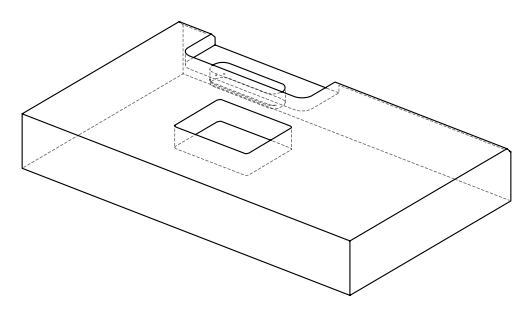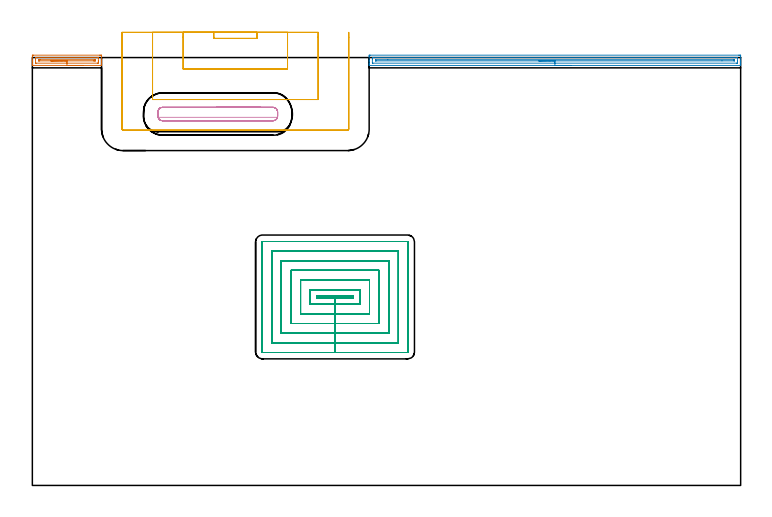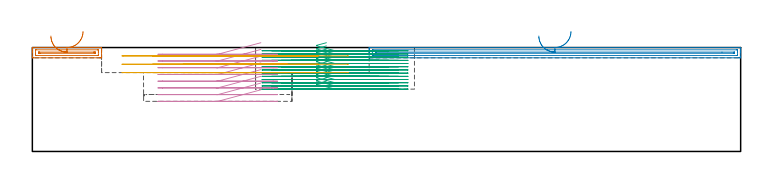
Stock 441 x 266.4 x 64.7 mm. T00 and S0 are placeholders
(PLAN: 5 operations, 3 tool changes, 51.6 min)
(1 AREA_MILL | FG_CHAMFER_SURFACE | UGT0205_001 | 1.2 min | 968 mm3)
(2 AREA_MILL_1 | FG_CHAMFER_SURFACE_1 | UGT0205_001 | 5.72 min | 4822 mm3)
(3 MILL_RECTANGULAR_POCKET | POCKET_RECTANGULAR_STRAIGHT | NXT0201_009 | Follow Part, ap 2, ae 75% | 34.39 min | 197117 mm3)
(4 MILL_RECTANGULAR_POCKET_1 | POCKET_RECTANGULAR_STRAIGHT_1 | UGT0201_100 | Follow Part, ap 4.5, ae 75% | 3.5 min | 76776 mm3)
(5 MILL_SLOT | SLOT_PARTIAL_RECTANGULAR | UGT0201_109 | Follow Part, ap 6.35, ae 75% | 6.76 min | 113025 mm3)
(TOOL UGT0205_001 | Chamfer Mill 20 x 3 x 45 deg. | D20 FL50 Z2)
(TOOL NXT0201_009 | ENDMILL 8mm [2P460-0800-NA 1630] | D8 FL26 Z6)
(TOOL UGT0201_100 | End Mill 18 mm | D18 FL22 Z2)
(TOOL UGT0201_109 | End Mill 25.4 mm | D25.4 FL25 Z2)
(OP 1 AREA_MILL)
G17 G21 G94 G90
T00 M6
G54
G17 G0 G90 X31.55 Y261.5 S1061 M3
G43 Z74.7 H0
G94 G1 X31.512 Z73.828 F250.
X31.398 Z72.963
X31.209 Z72.112
X30.947 Z71.28
X30.613 Z70.474
X30.21 Z69.7
X29.742 Z68.964
X29.21 Z68.272
X28.621 Z67.629
X27.978 Z67.039
X27.286 Z66.508
X26.55 Z66.04
X25.776 Z65.637
X24.97 Z65.303
X24.138 Z65.041
X23.286 Z64.852
X22.422 Z64.738
X21.55 Z64.7
X0.149
X0.01 Y261.503 Z64.688
X0.007 Y261.53 Z64.662
X0. Y261.859 Z64.34
Y262.331 Z63.868
Y262.925 Z63.27
Y264.109 Z62.088
Y264.697 Z61.497
Y267.067 Z59.129
X0.003 Y267.363 Z58.833
X0.008 Y267.891 Z58.305
X0.062 Y267.894 Z58.303
X0.595 Y267.9 Z58.3
X41.965
X42.505 Y267.899 Z58.301
X43.038 Y267.894 Z58.303
X43.092 Y267.891 Z58.305
X43.1 Y267.363 Z58.833
Y264.7 Z61.494
Y264.109 Z62.088
Y263.812 Z62.384
Y263.222 Z62.975
Y262.925 Z63.27
Y262.331 Z63.868
Y261.859 Z64.34
Y261.531 Z64.66
X43.091 Y261.503 Z64.688
X42.951 Y261.5 Z64.7
X21.55
Y262.914 Z63.286
X2.378
X2.01 Y262.925 Z63.275
X2.002 Y263.299 Z62.901
X2. Y265.077 Z61.123
Y265.588 Z60.612
X2.002 Y265.963 Z60.237
X2.01 Y266.475 Z59.725
X2.368 Y266.486 Z59.714
X2.378
X40.722 Y266.485 Z59.715
X41.09 Y266.475 Z59.725
X41.098 Y266.101 Z60.099
X41.1 Y264.323 Z61.877
Y263.812 Z62.388
X41.098 Y263.437 Z62.763
X41.09 Y262.925 Z63.275
X40.732 Y262.914 Z63.286
X40.722
X21.55
Y264.328 Z61.872
X4.535 Y264.329 Z61.871
X4.162 Y264.331 Z61.869
X4.038 Y264.333 Z61.867
X4.022 Y264.335 Z61.865
X4.01 Y264.348 Z61.852
X4.005 Y264.432 Z61.768
X4.002 Y264.539 Z61.661
X4.001 Y264.7 Z61.5
Y264.86 Z61.34
X4.007 Y265.022 Z61.178
X4.01 Y265.063 Z61.137
X4.024 Y265.065 Z61.135
X4.069 Y265.068 Z61.132
X4.162 Y265.07 Z61.13
X4.68 Y265.071 Z61.129
X5.053 Y265.072 Z61.128
X38.565 Y265.071 Z61.129
X38.938 Y265.069 Z61.131
X39.062 Y265.067 Z61.133
X39.078 Y265.065 Z61.135
X39.09 Y265.052 Z61.148
X39.095 Y264.968 Z61.232
X39.098 Y264.861 Z61.339
X39.099 Y264.7 Z61.5
Y264.54 Z61.66
X39.093 Y264.378 Z61.822
X39.09 Y264.337 Z61.863
X39.076 Y264.335 Z61.865
X39.031 Y264.332 Z61.868
X38.938 Y264.33 Z61.87
X38.42 Y264.329 Z61.871
X38.046 Y264.328 Z61.872
X21.55
X20.678 Z61.91
X19.814 Z62.023
X18.962 Z62.212
X18.13 Z62.475
X17.324 Z62.808
X16.55 Z63.211
X15.814 Z63.68
X15.122 Z64.211
X14.479 Z64.8
X13.89 Z65.444
X13.358 Z66.136
X12.89 Z66.872
X12.487 Z67.645
X12.153 Z68.451
X11.891 Z69.283
X11.702 Z70.135
X11.588 Z71.
X11.55 Z71.872
G0 Z74.7
M5
M2
(OP 2 AREA_MILL_1)
G17 G21 G94 G90
T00 M6
G54
G17 G0 G90 X335.35 Y261.5 S1061 M3
G43 Z74.7 H0
G94 G1 X335.312 Z73.828 F250.
X335.198 Z72.963
X335.009 Z72.112
X334.747 Z71.28
X334.413 Z70.474
X334.01 Z69.7
X333.542 Z68.964
X333.01 Z68.272
X332.421 Z67.629
X331.778 Z67.039
X331.086 Z66.508
X330.35 Z66.04
X329.576 Z65.637
X328.77 Z65.303
X327.938 Z65.041
X327.086 Z64.852
X326.222 Z64.738
X325.35 Z64.7
X209.851
X209.71 Y261.503 Z64.688
X209.707 Y261.53 Z64.661
X209.7 Y261.865 Z64.334
Y262.322 Z63.877
Y262.925 Z63.27
Y264.114 Z62.083
Y264.697 Z61.497
Y267.07 Z59.126
X209.702 Y267.363 Z58.833
X209.708 Y267.891 Z58.305
X209.764 Y267.894 Z58.303
X210.297 Y267.9 Z58.3
X439.863
X440.403 Y267.899 Z58.301
X440.936 Y267.894 Z58.303
X440.992 Y267.891 Z58.305
X441. Y267.363 Z58.833
Y264.7 Z61.494
Y264.114 Z62.083
Y263.812 Z62.384
Y263.226 Z62.97
Y262.925 Z63.27
Y262.322 Z63.877
Y261.865 Z64.334
Y261.532 Z64.659
X440.991 Y261.503 Z64.688
X440.849 Y261.5 Z64.7
X325.35
Y262.914 Z63.286
X212.081 Y262.915 Z63.285
X211.71 Y262.925 Z63.275
X211.702 Y263.302 Z62.898
X211.7 Y265.079 Z61.121
Y265.588 Z60.612
X211.702 Y265.965 Z60.235
X211.71 Y266.475 Z59.725
X212.071 Y266.486 Z59.714
X212.081
X438.619
X438.99 Y266.475 Z59.725
X438.998 Y266.098 Z60.102
X439. Y264.321 Z61.879
Y263.812 Z62.388
X438.998 Y263.435 Z62.765
X438.99 Y262.925 Z63.275
X438.629 Y262.915 Z63.285
X438.619 Y262.914 Z63.286
X325.35
Y264.328 Z61.872
X214.238 Y264.329 Z61.871
X213.865 Y264.332 Z61.868
X213.743 Y264.335 Z61.865
X213.71 Y264.344 Z61.856
X213.705 Y264.427 Z61.773
X213.701 Y264.536 Z61.664
X213.7 Y264.7 Z61.5
X213.701 Y264.864 Z61.336
X213.707 Y265.028 Z61.172
X213.711 Y265.066 Z61.134
X213.726 Y265.068 Z61.132
X213.772 Y265.071 Z61.129
X221.307 Y265.072 Z61.128
X436.462 Y265.071 Z61.129
X436.835 Y265.068 Z61.132
X436.957 Y265.065 Z61.135
X436.99 Y265.056 Z61.144
X436.995 Y264.973 Z61.227
X436.999 Y264.864 Z61.336
X437. Y264.7 Z61.5
X436.999 Y264.536 Z61.664
X436.993 Y264.372 Z61.828
X436.989 Y264.334 Z61.866
X436.974 Y264.332 Z61.868
X436.928 Y264.329 Z61.871
X429.381 Y264.328 Z61.872
X325.35
X324.478 Z61.91
X323.614 Z62.023
X322.762 Z62.212
X321.93 Z62.475
X321.124 Z62.808
X320.35 Z63.211
X319.614 Z63.68
X318.922 Z64.211
X318.279 Z64.8
X317.69 Z65.444
X317.158 Z66.136
X316.69 Z66.872
X316.287 Z67.645
X315.953 Z68.451
X315.691 Z69.283
X315.502 Z70.135
X315.388 Z71.
X315.35 Z71.872
G0 Z74.7
M5
M2
(OP 3 MILL_RECTANGULAR_POCKET)
G17 G21 G94 G90
T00 M6
G54
G17 G0 G90 X183.082 Y117.9 S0 M3
G43 Z74.7 H1
Z67.7
G94 G1 X177. Z66.07 F250.
Y116.8 Z65.776
X188.45 Z62.708
X199.9 F500.
Y117.9
X177.
Y116.8
X188.45
Y112.8
X203.9
Y121.9
X173.
Y112.8
X188.45
Y106.8
X209.9
Y127.9
X167.
Y106.8
X188.45
Y100.8
X215.9
Y133.9
X161.
Y100.8
X188.45
Y94.8
X221.9
Y139.9
X155.
Y94.8
X188.45
Y88.8
X227.9
Y145.9
X149.
Y88.8
X188.45
Y82.8
X233.6
G3 X233.9 Y83.1 R0.3
G1 Y151.6
G3 X233.6 Y151.9 R0.3
G1 X143.3
G3 X143. Y151.6 R0.3
G1 Y83.1
G3 X143.3 Y82.8 R0.3
G1 X188.45
X189.45
G0 X183.082 Y117.9 Z65.708
G1 X177. Z64.078 F250.
Y116.8 Z63.783
X188.45 Z60.715
X199.9 F500.
Y117.9
X177.
Y116.8
X188.45
Y112.8
X203.9
Y121.9
X173.
Y112.8
X188.45
Y106.8
X209.9
Y127.9
X167.
Y106.8
X188.45
Y100.8
X215.9
Y133.9
X161.
Y100.8
X188.45
Y94.8
X221.9
Y139.9
X155.
Y94.8
X188.45
Y88.8
X227.9
Y145.9
X149.
Y88.8
X188.45
Y82.8
X233.6
G3 X233.9 Y83.1 R0.3
G1 Y151.6
G3 X233.6 Y151.9 R0.3
G1 X143.3
G3 X143. Y151.6 R0.3
G1 Y83.1
G3 X143.3 Y82.8 R0.3
G1 X188.45
X189.45
G0 X183.082 Y117.9 Z63.715
G1 X177. Z62.086 F250.
Y116.8 Z61.791
X188.45 Z58.723
X199.9 F500.
Y117.9
X177.
Y116.8
X188.45
Y112.8
X203.9
Y121.9
X173.
Y112.8
X188.45
Y106.8
X209.9
Y127.9
X167.
Y106.8
X188.45
Y100.8
X215.9
Y133.9
X161.
Y100.8
X188.45
Y94.8
X221.9
Y139.9
X155.
Y94.8
X188.45
Y88.8
X227.9
Y145.9
X149.
Y88.8
X188.45
Y82.8
X233.6
G3 X233.9 Y83.1 R0.3
G1 Y151.6
G3 X233.6 Y151.9 R0.3
G1 X143.3
G3 X143. Y151.6 R0.3
G1 Y83.1
G3 X143.3 Y82.8 R0.3
G1 X188.45
X189.45
G0 X183.082 Y117.9 Z61.723
G1 X177. Z60.093 F250.
Y116.8 Z59.799
X188.45 Z56.731
X199.9 F500.
Y117.9
X177.
Y116.8
X188.45
Y112.8
X203.9
Y121.9
X173.
Y112.8
X188.45
Y106.8
X209.9
Y127.9
X167.
Y106.8
X188.45
Y100.8
X215.9
Y133.9
X161.
Y100.8
X188.45
Y94.8
X221.9
Y139.9
X155.
Y94.8
X188.45
Y88.8
X227.9
Y145.9
X149.
Y88.8
X188.45
Y82.8
X233.6
G3 X233.9 Y83.1 R0.3
G1 Y151.6
G3 X233.6 Y151.9 R0.3
G1 X143.3
G3 X143. Y151.6 R0.3
G1 Y83.1
G3 X143.3 Y82.8 R0.3
G1 X188.45
X189.45
G0 X183.082 Y117.9 Z59.731
G1 X177. Z58.101 F250.
Y116.8 Z57.806
X188.45 Z54.738
X199.9 F500.
Y117.9
X177.
Y116.8
X188.45
Y112.8
X203.9
Y121.9
X173.
Y112.8
X188.45
Y106.8
X209.9
Y127.9
X167.
Y106.8
X188.45
Y100.8
X215.9
Y133.9
X161.
Y100.8
X188.45
Y94.8
X221.9
Y139.9
X155.
Y94.8
X188.45
Y88.8
X227.9
Y145.9
X149.
Y88.8
X188.45
Y82.8
X233.6
G3 X233.9 Y83.1 R0.3
G1 Y151.6
G3 X233.6 Y151.9 R0.3
G1 X143.3
G3 X143. Y151.6 R0.3
G1 Y83.1
G3 X143.3 Y82.8 R0.3
G1 X188.45
X189.45
G0 X183.082 Y117.9 Z57.738
G1 X177. Z56.109 F250.
Y116.8 Z55.814
X188.45 Z52.746
X199.9 F500.
Y117.9
X177.
Y116.8
X188.45
Y112.8
X203.9
Y121.9
X173.
Y112.8
X188.45
Y106.8
X209.9
Y127.9
X167.
Y106.8
X188.45
Y100.8
X215.9
Y133.9
X161.
Y100.8
X188.45
Y94.8
X221.9
Y139.9
X155.
Y94.8
X188.45
Y88.8
X227.9
Y145.9
X149.
Y88.8
X188.45
Y82.8
X233.6
G3 X233.9 Y83.1 R0.3
G1 Y151.6
G3 X233.6 Y151.9 R0.3
G1 X143.3
G3 X143. Y151.6 R0.3
G1 Y83.1
G3 X143.3 Y82.8 R0.3
G1 X188.45
X189.45
G0 X183.082 Y117.9 Z55.746
G1 X177. Z54.117 F250.
Y116.8 Z53.822
X188.45 Z50.754
X199.9 F500.
Y117.9
X177.
Y116.8
X188.45
Y112.8
X203.9
Y121.9
X173.
Y112.8
X188.45
Y106.8
X209.9
Y127.9
X167.
Y106.8
X188.45
Y100.8
X215.9
Y133.9
X161.
Y100.8
X188.45
Y94.8
X221.9
Y139.9
X155.
Y94.8
X188.45
Y88.8
X227.9
Y145.9
X149.
Y88.8
X188.45
Y82.8
X233.6
G3 X233.9 Y83.1 R0.3
G1 Y151.6
G3 X233.6 Y151.9 R0.3
G1 X143.3
G3 X143. Y151.6 R0.3
G1 Y83.1
G3 X143.3 Y82.8 R0.3
G1 X188.45
X189.45
G0 X183.082 Y117.9 Z53.754
G1 X177. Z52.124 F250.
Y116.8 Z51.83
X188.45 Z48.761
X199.9 F500.
Y117.9
X177.
Y116.8
X188.45
Y112.8
X203.9
Y121.9
X173.
Y112.8
X188.45
Y106.8
X209.9
Y127.9
X167.
Y106.8
X188.45
Y100.8
X215.9
Y133.9
X161.
Y100.8
X188.45
Y94.8
X221.9
Y139.9
X155.
Y94.8
X188.45
Y88.8
X227.9
Y145.9
X149.
Y88.8
X188.45
Y82.8
X233.6
G3 X233.9 Y83.1 R0.3
G1 Y151.6
G3 X233.6 Y151.9 R0.3
G1 X143.3
G3 X143. Y151.6 R0.3
G1 Y83.1
G3 X143.3 Y82.8 R0.3
G1 X188.45
X189.45
G0 X183.082 Y117.9 Z51.761
G1 X177. Z50.132 F250.
Y116.8 Z49.837
X188.45 Z46.769
X199.9 F500.
Y117.9
X177.
Y116.8
X188.45
Y112.8
X203.9
Y121.9
X173.
Y112.8
X188.45
Y106.8
X209.9
Y127.9
X167.
Y106.8
X188.45
Y100.8
X215.9
Y133.9
X161.
Y100.8
X188.45
Y94.8
X221.9
Y139.9
X155.
Y94.8
X188.45
Y88.8
X227.9
Y145.9
X149.
Y88.8
X188.45
Y82.8
X233.6
G3 X233.9 Y83.1 R0.3
G1 Y151.6
G3 X233.6 Y151.9 R0.3
G1 X143.3
G3 X143. Y151.6 R0.3
G1 Y83.1
G3 X143.3 Y82.8 R0.3
G1 X188.45
X189.45
G0 X183.082 Y117.9 Z49.769
G1 X177. Z48.14 F250.
Y116.8 Z47.845
X188.45 Z44.777
X199.9 F500.
Y117.9
X177.
Y116.8
X188.45
Y112.8
X203.9
Y121.9
X173.
Y112.8
X188.45
Y106.8
X209.9
Y127.9
X167.
Y106.8
X188.45
Y100.8
X215.9
Y133.9
X161.
Y100.8
X188.45
Y94.8
X221.9
Y139.9
X155.
Y94.8
X188.45
Y88.8
X227.9
Y145.9
X149.
Y88.8
X188.45
Y82.8
X233.6
G3 X233.9 Y83.1 R0.3
G1 Y151.6
G3 X233.6 Y151.9 R0.3
G1 X143.3
G3 X143. Y151.6 R0.3
G1 Y83.1
G3 X143.3 Y82.8 R0.3
G1 X188.45
X189.45
G0 X183.082 Y117.9 Z47.777
G1 X177. Z46.147 F250.
Y116.8 Z45.853
X188.45 Z42.785
X199.9 F500.
Y117.9
X177.
Y116.8
X188.45
Y112.8
X203.9
Y121.9
X173.
Y112.8
X188.45
Y106.8
X209.9
Y127.9
X167.
Y106.8
X188.45
Y100.8
X215.9
Y133.9
X161.
Y100.8
X188.45
Y94.8
X221.9
Y139.9
X155.
Y94.8
X188.45
Y88.8
X227.9
Y145.9
X149.
Y88.8
X188.45
Y82.8
X233.6
G3 X233.9 Y83.1 R0.3
G1 Y151.6
G3 X233.6 Y151.9 R0.3
G1 X143.3
G3 X143. Y151.6 R0.3
G1 Y83.1
G3 X143.3 Y82.8 R0.3
G1 X188.45
X189.45
G0 X183.082 Y117.9 Z45.785
G1 X177. Z44.155 F250.
Y116.8 Z43.86
X188.45 Z40.792
X199.9 F500.
Y117.9
X177.
Y116.8
X188.45
Y112.8
X203.9
Y121.9
X173.
Y112.8
X188.45
Y106.8
X209.9
Y127.9
X167.
Y106.8
X188.45
Y100.8
X215.9
Y133.9
X161.
Y100.8
X188.45
Y94.8
X221.9
Y139.9
X155.
Y94.8
X188.45
Y88.8
X227.9
Y145.9
X149.
Y88.8
X188.45
Y82.8
X233.6
G3 X233.9 Y83.1 R0.3
G1 Y151.6
G3 X233.6 Y151.9 R0.3
G1 X143.3
G3 X143. Y151.6 R0.3
G1 Y83.1
G3 X143.3 Y82.8 R0.3
G1 X188.45
X189.45
G0 X183.082 Y117.9 Z43.792
G1 X177. Z42.163 F250.
Y116.8 Z41.868
X188.45 Z38.8
X199.9 F500.
Y117.9
X177.
Y116.8
X188.45
Y112.8
X203.9
Y121.9
X173.
Y112.8
X188.45
Y106.8
X209.9
Y127.9
X167.
Y106.8
X188.45
Y100.8
X215.9
Y133.9
X161.
Y100.8
X188.45
Y94.8
X221.9
Y139.9
X155.
Y94.8
X188.45
Y88.8
X227.9
Y145.9
X149.
Y88.8
X188.45
Y82.8
X233.6
G3 X233.9 Y83.1 R0.3
G1 Y151.6
G3 X233.6 Y151.9 R0.3
G1 X143.3
G3 X143. Y151.6 R0.3
G1 Y83.1
G3 X143.3 Y82.8 R0.3
G1 X188.45
X189.45
G0 Z74.7
M5
M2
(OP 4 MILL_RECTANGULAR_POCKET_1)
G17 G21 G94 G90
T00 M6
G54
G17 G0 G90 X142.274 Y235.4 S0 M3
G43 Z74.7 H0
Z67.7
G94 G1 X115.45 Z60.512 F250.
X81. F500.
G3 X78.2 Y232.6 R2.8
G1 Y229.9
G3 X81. Y227.1 R2.8
G1 X149.9
G3 X152.7 Y229.9 R2.8
G1 Y232.6
G3 X149.9 Y235.4 R2.8
G1 X115.45
X114.45
G0 X142.274 Z63.512
G1 X115.45 Z56.325 F250.
X81. F500.
G3 X78.2 Y232.6 R2.8
G1 Y229.9
G3 X81. Y227.1 R2.8
G1 X149.9
G3 X152.7 Y229.9 R2.8
G1 Y232.6
G3 X149.9 Y235.4 R2.8
G1 X115.45
X114.45
G0 X142.274 Z59.325
G1 X115.45 Z52.137 F250.
X81. F500.
G3 X78.2 Y232.6 R2.8
G1 Y229.9
G3 X81. Y227.1 R2.8
G1 X149.9
G3 X152.7 Y229.9 R2.8
G1 Y232.6
G3 X149.9 Y235.4 R2.8
G1 X115.45
X114.45
G0 X142.274 Z55.137
G1 X115.45 Z47.95 F250.
X81. F500.
G3 X78.2 Y232.6 R2.8
G1 Y229.9
G3 X81. Y227.1 R2.8
G1 X149.9
G3 X152.7 Y229.9 R2.8
G1 Y232.6
G3 X149.9 Y235.4 R2.8
G1 X115.45
X114.45
G0 X142.274 Z50.95
G1 X115.45 Z43.762 F250.
X81. F500.
G3 X78.2 Y232.6 R2.8
G1 Y229.9
G3 X81. Y227.1 R2.8
G1 X149.9
G3 X152.7 Y229.9 R2.8
G1 Y232.6
G3 X149.9 Y235.4 R2.8
G1 X115.45
X114.45
G0 X142.274 Z46.762
G1 X115.45 Z39.575 F250.
X81. F500.
G3 X78.2 Y232.6 R2.8
G1 Y229.9
G3 X81. Y227.1 R2.8
G1 X149.9
G3 X152.7 Y229.9 R2.8
G1 Y232.6
G3 X149.9 Y235.4 R2.8
G1 X115.45
X114.45
G0 X142.274 Z42.575
G1 X115.45 Z35.387 F250.
X81. F500.
G3 X78.2 Y232.6 R2.8
G1 Y229.9
G3 X81. Y227.1 R2.8
G1 X149.9
G3 X152.7 Y229.9 R2.8
G1 Y232.6
G3 X149.9 Y235.4 R2.8
G1 X115.45
X114.45
G0 X142.274 Y235.323 Z38.387
G1 X115.45 Z31.2 F250.
X81.9 F500.
X80.5 Y235.29
G3 X78.601 Y233.877 R2.855
G1 X78.443 Y233.503
X78.32 Y233.123
X78.271 Y232.397
X78.279 Y230.004
X78.321 Y229.439
X78.379 Y229.188
X152.521
X152.579 Y229.441
X152.608 Y229.71
X152.621 Y230.002
Y231.25
X152.629 Y232.397
X152.58 Y233.123
X152.457 Y233.503
G3 X150.984 Y235.091 R2.741
G1 X150.395 Y235.292
X147.758 Y235.323
X115.45
X114.45
G0 Z74.7
M5
M2
(OP 5 MILL_SLOT)
G17 G21 G94 G90
T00 M6
G54
G17 G0 G90 X112.95 Y282.1 S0 M3
G43 Z74.7 H0
Z59.5
G94 G1 Y279.1 F250.
Y278.35 F500.
X139.85
Y279.1
Y282.1 F250.
X93.9
Y279.1
Y259.3 F500.
X158.9
Y279.1
Y282.1 F250.
X74.85
Y279.1
Y240.25 F500.
X177.95
Y279.1
Y282.1 F250.
X55.8
Y279.1
Y221.9 F500.
G3 X56.5 Y221.2 R0.7
G1 X196.3
G3 X197. Y221.9 R0.7
G1 Y279.1
Y282.1 F250.
G0 X112.95 Z54.3
G1 Y279.1
Y278.35 F500.
X139.85
Y279.1
Y282.1 F250.
X93.9
Y279.1
Y259.3 F500.
X158.9
Y279.1
Y282.1 F250.
X74.85
Y279.1
Y240.25 F500.
X177.95
Y279.1
Y282.1 F250.
X55.8
Y279.1
Y221.9 F500.
G3 X56.5 Y221.2 R0.7
G1 X196.3
G3 X197. Y221.9 R0.7
G1 Y279.1
Y282.1 F250.
G0 X112.95 Z49.1
G1 Y279.1
Y278.35 F500.
X139.85
Y279.1
Y282.1 F250.
X93.9
Y279.1
Y259.3 F500.
X158.9
Y279.1
Y282.1 F250.
X74.85
Y279.1
Y240.25 F500.
X177.95
Y279.1
Y282.1 F250.
X55.8
Y279.1
Y221.9 F500.
G3 X56.5 Y221.2 R0.7
G1 X196.3
G3 X197. Y221.9 R0.7
G1 Y279.1
Y282.1 F250.
G0 Z74.7
M5
M2
